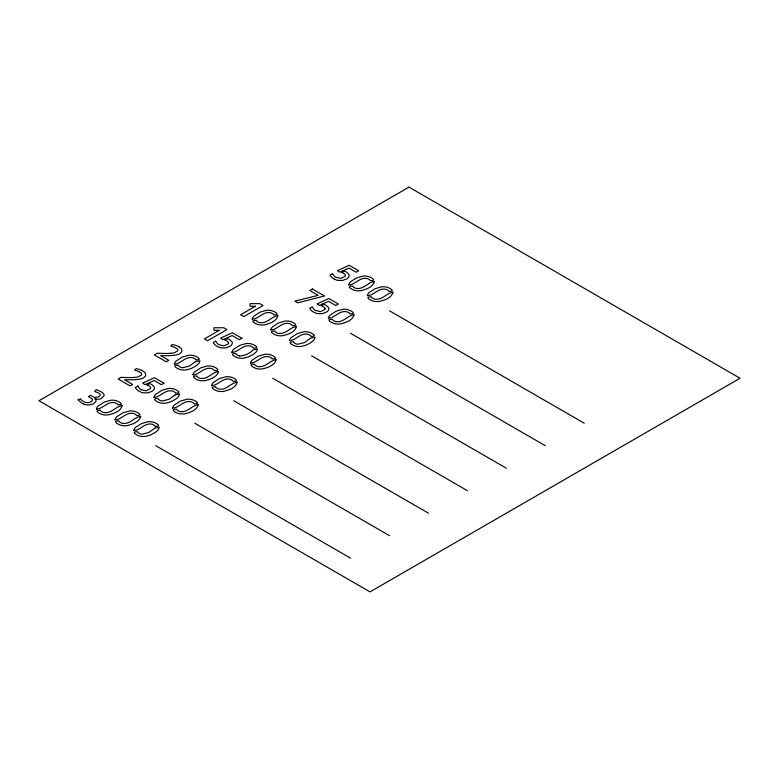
<?xml version="1.0" encoding="UTF-8"?>
<svg xmlns="http://www.w3.org/2000/svg" width="779" height="779" viewBox="0 0 779 779"><rect width="100%" height="100%" fill="white"/><g stroke="black" fill="none" stroke-linecap="round" stroke-linejoin="round"><path stroke-width="1.17" d="M195.451 361.699L189.375 366.072L182.802 367.707A4.109 2.376 0 0 1 181.887 367.591A5.472 3.155 0 0 1 180.504 367.162L180.241 367.045A6.534 3.768 0 0 1 179.452 366.607L178.625 365.848A3.934 2.269 0 0 1 178.362 365.234C170.874 365.117 177.515 368.74 179.998 369.48A8.783 5.073 0 0 0 183.542 370.035L184.068 370.044A9.718 5.609 0 0 0 186.269 369.889L190.904 368.642L195.831 366.081L198.996 363.326L199.95 360.735L195.48 361.651M175.119 394.934L169.033 399.306L162.47 400.942A4.109 2.376 0 0 1 161.555 400.815A5.472 3.155 0 0 1 160.162 400.396L159.899 400.279A6.534 3.768 0 0 1 159.12 399.841L158.293 399.082A3.934 2.269 0 0 1 158.02 398.468C150.542 398.351 157.183 401.974 159.656 402.714A8.783 5.073 0 0 0 163.201 403.269L163.736 403.269A9.718 5.609 0 0 0 165.927 403.123L170.572 401.876L175.499 399.315L178.664 396.56L179.618 393.97L175.148 394.885M154.778 428.168L148.692 432.54L142.129 434.176A4.109 2.376 0 0 1 141.213 434.049A5.472 3.155 0 0 1 139.821 433.63L139.568 433.513A6.534 3.768 0 0 1 138.779 433.075L137.951 432.316A3.934 2.269 0 0 1 137.688 431.702C130.2 431.585 136.841 435.208 139.324 435.948A8.783 5.073 0 0 0 142.859 436.503L143.394 436.503A9.718 5.609 0 0 0 145.585 436.357L150.23 435.11L155.157 432.549L158.322 429.794L159.276 427.204L154.807 428.119M310.578 338.213L304.492 342.585L297.929 344.221A4.109 2.376 0 0 1 297.013 344.104A5.472 3.155 0 0 1 295.621 343.675L295.368 343.558A6.534 3.768 0 0 1 294.579 343.12L293.751 342.361A3.934 2.269 0 0 1 293.488 341.747C286 341.63 292.641 345.263 295.124 346.003A8.783 5.073 0 0 0 298.659 346.548L299.194 346.558A9.718 5.609 0 0 0 301.385 346.402L306.03 345.165L310.957 342.594L314.122 339.848L315.076 337.249L310.607 338.174M137.893 386.033L135.283 387.543L135.682 388.176A18.316 10.575 0 0 0 136.403 389.111A14.889 8.598 0 0 0 137.523 390.172A13.779 7.956 0 0 0 139.071 391.233L141.184 392.246A7.634 4.401 0 0 0 142.976 392.791L147.864 392.889L151.983 391.331A8.306 4.791 0 0 0 153.706 389.88A7.965 4.596 0 0 0 154.388 388.156A7.771 4.489 0 0 0 154.096 386.803L151.876 384.651A15.064 8.696 0 0 0 151.36 384.378L150.941 384.154A12.162 7.021 0 0 0 149.685 383.599L146.783 384.914A9.815 5.667 0 0 1 148.964 385.887L150.337 387.056A4.431 2.561 0 0 1 150.61 387.815L150.61 388.078A3.876 2.24 0 0 1 150.308 388.818L146.101 390.815L141.028 389.685M342.838 270.78L339.702 272.202L337.463 270.664A18.745 10.818 0 0 1 337.794 270.498L349.167 265.259L358.71 270.771L356.139 272.251L348.953 268.093L346.587 269.135M322.496 304.014L319.361 305.436L317.121 303.898A18.745 10.818 0 0 1 317.452 303.732L328.826 298.493L338.368 304.005L335.807 305.485L328.621 301.327L326.664 302.184M343.091 270.664L346.207 269.3M322.749 303.898L325.865 302.534M333.821 278.794L335.934 279.807A7.634 4.401 0 0 0 337.726 280.362L342.614 280.45L346.733 278.892A8.306 4.791 0 0 0 348.456 277.441A7.965 4.596 0 0 0 349.138 275.717A7.771 4.489 0 0 0 348.846 274.364L346.626 272.222A15.064 8.696 0 0 0 346.11 271.939L345.691 271.715A12.162 7.021 0 0 0 344.435 271.16L341.533 272.475A9.815 5.667 0 0 1 343.714 273.448M389.5 310.792L584.25 423.231M350.55 333.285L545.3 445.715M311.6 355.769L506.35 468.208M272.65 378.253L467.4 490.692M233.7 400.747L428.45 513.186M194.75 423.231L389.5 535.67M155.8 445.715L350.55 558.154M178.936 346.733L181.303 348.729L181.877 350.92A7.848 4.528 0 0 1 181.176 352.459L179.774 353.695A6.836 3.944 0 0 1 178.995 354.114L176.989 354.796A16.077 9.28 0 0 1 173.668 355.351A31.355 18.102 0 0 1 170.007 355.613L168.167 355.662A62.758 36.233 0 0 1 166.375 355.682L160.64 355.633L168.819 360.356L166.287 361.816L154.31 354.912L157.241 353.218L163.093 353.432A61.784 35.668 0 0 0 166.92 353.452A35.386 20.429 0 0 0 170.728 353.296M343.724 273.439L345.087 274.617A4.431 2.561 0 0 1 345.36 275.377L345.36 275.639A3.876 2.24 0 0 1 345.058 276.379L340.851 278.376L335.778 277.246A8.384 4.84 0 0 1 334.785 276.526A12.581 7.264 0 0 1 333.724 275.406A18.842 10.877 0 0 1 332.623 273.595L330.033 275.104L330.432 275.737A18.316 10.575 0 0 0 331.153 276.672A14.889 8.598 0 0 0 332.273 277.733A13.779 7.956 0 0 0 333.821 278.794M83.032 403.804A10.731 6.193 0 0 0 84.522 404.379A9.689 5.589 0 0 0 86.479 404.856A6.768 3.905 0 0 0 88.777 405.031L93.295 403.931L95.827 401.594A6.281 3.632 0 0 0 95.963 400.942L95.953 400.62A5.716 3.301 0 0 0 95.661 399.744L95.291 399.228A5.034 2.912 0 0 0 94.814 398.799L95.846 399.072A6.68 3.856 0 0 0 96.265 399.14M83.041 403.795A15.444 8.91 0 0 1 82.107 403.327L77.793 399.773L80.753 398.887A5.492 3.174 0 0 1 80.909 399.306L81.152 399.754A4.177 2.415 0 0 0 81.357 399.997L81.785 400.377A12.211 7.05 0 0 0 82.418 400.844L85.271 402.392L88.046 402.733A4.645 2.678 0 0 0 89.361 402.5L92.039 400.981A4.742 2.736 0 0 0 92.516 400.007A3.544 2.045 0 0 0 92.389 399.247L88.465 396.55L90.549 395.313L93.519 396.998A3.885 2.24 0 0 0 94.921 397.465L98.242 396.92A9.757 5.628 0 0 0 98.933 396.54A9.523 5.502 0 0 0 99.722 395.985A2.785 1.607 0 0 0 100.199 395.401L100.043 394.31A4.177 2.415 0 0 0 99.702 393.882L98.631 393.093A15.697 9.066 0 0 0 97.755 392.606L94.765 391.525L96.197 389.636A30.712 17.732 0 0 1 97.336 390.016L101.036 391.73A12.454 7.196 0 0 1 103.071 393.249L103.568 393.862A7.196 4.148 0 0 1 104.026 394.914A6.32 3.642 0 0 1 103.967 395.985L101.114 398.614A4.917 2.843 0 0 1 99.975 398.984A6.057 3.496 0 0 1 96.216 399.14M137.873 386.033A18.842 10.877 0 0 0 139.003 387.845A12.581 7.264 0 0 0 140.025 388.964A8.384 4.84 0 0 0 141.028 389.685M138.828 371.641A30.099 17.381 0 0 1 140.191 372.391A6.154 3.554 0 0 1 141.145 373.122A4.246 2.454 0 0 1 141.681 374.056A4.372 2.522 0 0 1 141.564 374.981L137.902 376.978A18.793 10.848 0 0 1 134.572 377.387A35.386 20.429 0 0 1 130.775 377.552A61.784 35.668 0 0 1 126.938 377.533L121.086 377.318L118.155 379.013L130.132 385.926L132.664 384.456L124.484 379.733L130.22 379.792A62.758 36.233 0 0 0 132.011 379.762L133.852 379.714A31.355 18.102 0 0 0 137.513 379.461A16.077 9.28 0 0 0 140.833 378.906L142.839 378.224A6.836 3.944 0 0 0 143.618 377.796L145.021 376.559A7.848 4.528 0 0 0 145.722 375.03L145.147 372.829L142.781 370.833A15.561 8.978 0 0 0 139.48 369.47A11.938 6.894 0 0 0 137.513 368.934C135.906 367.776 133.297 370.697 135.877 370.561A5.249 3.028 0 0 1 137.094 370.882A13.34 7.702 0 0 1 138.818 371.641M170.728 353.286A18.793 10.848 0 0 0 174.058 352.887L177.719 350.881A4.372 2.522 0 0 0 177.291 348.973A6.154 3.554 0 0 0 176.356 348.281A30.099 17.381 0 0 0 174.983 347.531A13.34 7.702 0 0 0 173.25 346.782A5.249 3.028 0 0 0 172.032 346.451C169.442 346.597 172.052 343.675 173.668 344.834A11.938 6.894 0 0 1 175.655 345.35A15.561 8.978 0 0 1 178.956 346.713M239.455 355.847A5.472 3.155 0 0 1 238.062 355.419L237.799 355.302A6.534 3.768 0 0 1 237.02 354.864L236.193 354.104A3.934 2.269 0 0 1 235.92 353.491C228.442 353.374 235.083 357.006 237.556 357.736A8.783 5.073 0 0 0 241.1 358.291L241.636 358.301A9.718 5.609 0 0 0 243.827 358.145L248.472 356.899L253.399 354.338L256.564 351.592L257.518 348.992L253.048 349.917L250.361 352.381L245.58 354.922L240.37 355.964A4.109 2.376 0 0 1 239.455 355.847M122.05 405.713C120.677 411.458 113.539 413.688 108.369 414.856A9.718 5.609 0 0 1 106.168 415.012L105.642 415.012A8.783 5.073 0 0 1 102.098 414.457C99.615 413.717 92.974 410.085 100.462 410.202A3.934 2.269 0 0 0 100.725 410.825L101.552 411.585A6.534 3.768 0 0 0 102.341 412.023L102.604 412.14A5.472 3.155 0 0 0 103.987 412.558A4.109 2.376 0 0 0 104.902 412.685C111.728 413.289 115.857 406.317 122.05 405.713M140.668 416.453C139.285 422.199 132.148 424.428 126.977 425.607A9.718 5.609 0 0 1 124.786 425.762L124.25 425.753A8.783 5.073 0 0 1 120.706 425.198C118.233 424.467 111.592 420.835 119.07 420.952A3.934 2.269 0 0 0 119.343 421.566L120.17 422.325A6.534 3.768 0 0 0 120.949 422.763L121.212 422.88A5.472 3.155 0 0 0 122.605 423.309A4.109 2.376 0 0 0 123.52 423.425C130.336 424.029 134.475 417.057 140.668 416.453M198.226 404.71C196.853 410.455 189.716 412.685 184.535 413.863A9.718 5.609 0 0 1 182.344 414.019L181.809 414.009A8.783 5.073 0 0 1 178.274 413.464C175.791 412.724 169.15 409.092 176.638 409.209A3.934 2.269 0 0 0 176.901 409.822L177.729 410.582A6.534 3.768 0 0 0 178.518 411.02L178.771 411.137A5.472 3.155 0 0 0 180.163 411.565A4.109 2.376 0 0 0 181.079 411.682C187.905 412.286 192.033 405.323 198.226 404.71M218.568 371.476C217.185 377.231 210.048 379.461 204.877 380.629A9.718 5.609 0 0 1 202.686 380.785L202.15 380.775A8.783 5.073 0 0 1 198.606 380.23C196.133 379.49 189.492 375.858 196.97 375.975A3.934 2.269 0 0 0 197.243 376.588L198.07 377.348A6.534 3.768 0 0 0 198.849 377.796L199.112 377.903A5.472 3.155 0 0 0 200.505 378.331A4.109 2.376 0 0 0 201.42 378.458C208.236 379.052 212.375 372.089 218.568 371.476M228.51 342.838L228.51 343.101A3.876 2.24 0 0 1 228.208 343.841L224.001 345.837L218.928 344.707A8.384 4.84 0 0 1 217.935 343.987A12.581 7.264 0 0 1 216.874 342.877A18.842 10.877 0 0 1 215.773 341.056L213.183 342.565L213.582 343.208A18.316 10.575 0 0 0 214.303 344.133A14.889 8.598 0 0 0 215.423 345.194A13.779 7.956 0 0 0 216.971 346.256L219.084 347.268A7.634 4.401 0 0 0 220.876 347.823L225.764 347.911L229.883 346.353A8.306 4.791 0 0 0 231.606 344.902A7.965 4.596 0 0 0 232.288 343.179A7.771 4.489 0 0 0 231.996 341.825L229.776 339.683A15.064 8.696 0 0 0 229.26 339.401L228.841 339.186A12.162 7.021 0 0 0 227.585 338.622L224.683 339.936A9.815 5.667 0 0 1 226.864 340.91L228.237 342.078A4.431 2.561 0 0 1 228.51 342.838M237.176 382.226C235.803 387.971 228.666 390.201 223.485 391.379A9.718 5.609 0 0 1 221.294 391.535L220.759 391.525A8.783 5.073 0 0 1 217.224 390.97C214.741 390.24 208.1 386.608 215.588 386.725A3.934 2.269 0 0 0 215.851 387.338L216.679 388.098A6.534 3.768 0 0 0 217.468 388.536L217.721 388.653A5.472 3.155 0 0 0 219.113 389.081A4.109 2.376 0 0 0 220.029 389.198C226.855 389.802 230.983 382.83 237.176 382.226M276.126 359.742C274.753 365.487 267.616 367.717 262.435 368.886A9.718 5.609 0 0 1 260.244 369.042L259.709 369.042A8.783 5.073 0 0 1 256.174 368.486C253.691 367.746 247.05 364.114 254.538 364.231A3.934 2.269 0 0 0 254.801 364.854L255.629 365.614A6.534 3.768 0 0 0 256.418 366.052L256.671 366.169A5.472 3.155 0 0 0 258.063 366.588A4.109 2.376 0 0 0 258.979 366.714C265.805 367.318 269.933 360.346 276.126 359.742M277.85 315.758C276.477 321.503 269.339 323.733 264.169 324.911A9.718 5.609 0 0 1 261.968 325.067L261.442 325.057A8.783 5.073 0 0 1 257.898 324.502C255.415 323.772 248.774 320.14 256.262 320.257A3.934 2.269 0 0 0 256.525 320.87L257.352 321.63A6.534 3.768 0 0 0 258.141 322.068L258.404 322.185A5.472 3.155 0 0 0 259.787 322.613A4.109 2.376 0 0 0 260.702 322.73C267.528 323.334 271.657 316.362 277.85 315.758M296.468 326.508C295.085 332.253 287.948 334.483 282.777 335.661A9.718 5.609 0 0 1 280.586 335.807L280.05 335.807A8.783 5.073 0 0 1 276.506 335.252C274.033 334.512 267.392 330.89 274.87 331.007A3.934 2.269 0 0 0 275.143 331.62L275.97 332.38A6.534 3.768 0 0 0 276.749 332.818L277.012 332.935A5.472 3.155 0 0 0 278.405 333.354A4.109 2.376 0 0 0 279.32 333.48C286.136 334.084 290.275 327.112 296.468 326.508M325.028 308.611L325.018 308.873A3.876 2.24 0 0 1 324.716 309.614L320.51 311.61L315.446 310.48A8.384 4.84 0 0 1 314.443 309.76A12.581 7.264 0 0 1 313.392 308.64A18.842 10.877 0 0 1 312.282 306.829L309.691 308.338L310.1 308.971A18.316 10.575 0 0 0 310.821 309.906A14.889 8.598 0 0 0 311.931 310.967A13.779 7.956 0 0 0 313.489 312.028L315.602 313.041A7.634 4.401 0 0 0 317.384 313.586L322.282 313.684L326.391 312.126A8.306 4.791 0 0 0 328.125 310.675A7.965 4.596 0 0 0 328.796 308.951A7.771 4.489 0 0 0 328.514 307.598L326.294 305.456A15.064 8.696 0 0 0 325.778 305.173L325.349 304.949A12.162 7.021 0 0 0 324.093 304.394L321.191 305.709A9.815 5.667 0 0 1 323.382 306.683L324.755 307.851A4.431 2.561 0 0 1 325.028 308.611M354.026 314.765C352.653 320.51 345.516 322.74 340.335 323.918A9.718 5.609 0 0 1 338.144 324.074L337.609 324.064A8.783 5.073 0 0 1 334.074 323.509C331.591 322.769 324.95 319.147 332.438 319.263A3.934 2.269 0 0 0 332.701 319.877L333.529 320.636A6.534 3.768 0 0 0 334.318 321.075L334.571 321.191A5.472 3.155 0 0 0 335.963 321.62A4.109 2.376 0 0 0 336.879 321.737C343.705 322.34 347.833 315.368 354.026 314.765M374.368 281.531C372.985 287.276 365.848 289.506 360.677 290.684A9.718 5.609 0 0 1 358.486 290.84L357.951 290.83A8.783 5.073 0 0 1 354.406 290.275C351.933 289.545 345.292 285.912 352.77 286.029A3.934 2.269 0 0 0 353.043 286.643L353.87 287.402A6.534 3.768 0 0 0 354.649 287.841L354.912 287.957A5.472 3.155 0 0 0 356.305 288.386A4.109 2.376 0 0 0 357.22 288.503C364.036 289.106 368.175 282.134 374.368 281.531M392.976 292.271C391.603 298.026 384.466 300.256 379.285 301.424A9.718 5.609 0 0 1 377.094 301.58L376.559 301.57A8.783 5.073 0 0 1 373.024 301.025C370.541 300.285 363.9 296.653 371.388 296.77A3.934 2.269 0 0 0 371.651 297.383L372.479 298.153A6.534 3.768 0 0 0 373.268 298.591L373.521 298.698A5.472 3.155 0 0 0 374.913 299.126A4.109 2.376 0 0 0 375.829 299.253C382.655 299.847 386.783 292.885 392.976 292.271M96.411 409.043C102.322 409.394 107.317 401.175 114.445 402.646A5.365 3.097 0 0 1 115.545 402.967L117.259 403.941A4.888 2.824 0 0 1 117.95 404.876C125.331 404.973 118.778 401.467 116.344 400.747A8.881 5.132 0 0 0 112.244 400.192A9.562 5.521 0 0 0 110.618 400.289L104.259 402.091L98.086 406.093A14.869 8.579 0 0 0 97.151 407.222L96.411 409.043M115.019 419.784C120.94 420.144 125.925 411.916 133.053 413.396A5.365 3.097 0 0 1 134.163 413.707L135.867 414.681A4.888 2.824 0 0 1 136.559 415.626C143.94 415.713 137.386 412.218 134.962 411.497A8.881 5.132 0 0 0 130.862 410.942A9.562 5.521 0 0 0 129.226 411.03L122.868 412.841L116.694 416.833A14.869 8.579 0 0 0 115.759 417.972L115.019 419.784M133.637 430.534C139.548 430.884 144.543 422.666 151.671 424.136A5.365 3.097 0 0 1 152.772 424.458L154.485 425.431A4.888 2.824 0 0 1 155.177 426.366C162.558 426.464 156.004 422.958 153.57 422.237A8.881 5.132 0 0 0 149.471 421.682A9.562 5.521 0 0 0 147.844 421.78L141.486 423.581L135.303 427.583A14.869 8.579 0 0 0 134.377 428.713L133.637 430.534M153.969 397.3C159.89 397.65 164.875 389.432 172.003 390.902A5.365 3.097 0 0 1 173.113 391.224L174.817 392.197A4.888 2.824 0 0 1 175.509 393.142C182.89 393.229 176.336 389.724 173.912 389.003A8.881 5.132 0 0 0 169.812 388.448A9.562 5.521 0 0 0 168.176 388.546L161.818 390.357L155.644 394.349A14.869 8.579 0 0 0 154.709 395.479L153.969 397.3M174.311 364.066C180.222 364.416 185.217 356.198 192.345 357.668A5.365 3.097 0 0 1 193.445 357.989L195.159 358.963A4.888 2.824 0 0 1 195.85 359.908C203.231 359.995 196.678 356.5 194.244 355.769A8.881 5.132 0 0 0 190.144 355.214A9.562 5.521 0 0 0 188.518 355.312L182.159 357.123L175.986 361.115A14.869 8.579 0 0 0 175.051 362.245L174.311 364.066M172.587 408.04C178.498 408.4 183.493 400.182 190.621 401.652A5.365 3.097 0 0 1 191.722 401.974L193.435 402.938A4.888 2.824 0 0 1 194.127 403.882C201.508 403.97 194.954 400.474 192.52 399.754A8.881 5.132 0 0 0 188.421 399.199A9.562 5.521 0 0 0 186.794 399.296L180.436 401.097L174.253 405.09A14.869 8.579 0 0 0 173.328 406.229L172.587 408.04M192.919 374.806C198.84 375.166 203.825 366.948 210.953 368.418A5.365 3.097 0 0 1 212.063 368.74L213.767 369.704A4.888 2.824 0 0 1 214.459 370.648C221.84 370.736 215.286 367.24 212.862 366.519A8.881 5.132 0 0 0 208.762 365.964A9.562 5.521 0 0 0 207.126 366.062L200.768 367.863L194.594 371.865A14.869 8.579 0 0 0 193.659 372.995L192.919 374.806M211.537 385.556C217.448 385.907 222.443 377.688 229.571 379.159A5.365 3.097 0 0 1 230.672 379.48L232.385 380.454A4.888 2.824 0 0 1 233.077 381.398C240.458 381.486 233.904 377.99 231.47 377.27A8.881 5.132 0 0 0 227.371 376.705A9.562 5.521 0 0 0 225.744 376.802L219.386 378.613L213.203 382.606A14.869 8.579 0 0 0 212.278 383.735L211.537 385.556M231.869 352.322C237.79 352.683 242.775 344.454 249.903 345.925A5.365 3.097 0 0 1 251.013 346.246L252.717 347.22A4.888 2.824 0 0 1 253.409 348.164C260.79 348.252 254.236 344.756 251.812 344.036A8.881 5.132 0 0 0 247.712 343.471A9.562 5.521 0 0 0 246.076 343.568L239.718 345.379L233.544 349.372A14.869 8.579 0 0 0 232.609 350.501L231.869 352.322M252.211 319.088C258.122 319.448 263.117 311.22 270.245 312.691A5.365 3.097 0 0 1 271.345 313.012L273.059 313.986A4.888 2.824 0 0 1 273.75 314.93C281.131 315.018 274.578 311.522 272.144 310.802A8.881 5.132 0 0 0 268.044 310.246A9.562 5.521 0 0 0 266.418 310.334L260.059 312.145L253.886 316.138A14.869 8.579 0 0 0 252.951 317.277L252.211 319.088M250.487 363.072C256.398 363.423 261.393 355.205 268.521 356.675A5.365 3.097 0 0 1 269.622 356.996L271.335 357.97A4.888 2.824 0 0 1 272.027 358.905C279.408 359.002 272.854 355.497 270.42 354.776A8.881 5.132 0 0 0 266.321 354.221A9.562 5.521 0 0 0 264.694 354.318L258.336 356.12L252.153 360.122A14.869 8.579 0 0 0 251.227 361.252L250.487 363.072M270.819 329.838C276.74 330.189 281.725 321.97 288.853 323.441A5.365 3.097 0 0 1 289.963 323.762L291.667 324.736A4.888 2.824 0 0 1 292.359 325.671C299.74 325.768 293.186 322.263 290.762 321.542A8.881 5.132 0 0 0 286.662 320.987A9.562 5.521 0 0 0 285.026 321.084L278.668 322.886L272.494 326.888A14.869 8.579 0 0 0 271.559 328.017L270.819 329.838M289.437 340.579C295.348 340.939 300.343 332.711 307.471 334.191A5.365 3.097 0 0 1 308.572 334.512L310.285 335.476A4.888 2.824 0 0 1 310.977 336.421C318.358 336.509 311.804 333.013 309.37 332.292A8.881 5.132 0 0 0 305.271 331.737A9.562 5.521 0 0 0 303.644 331.825L297.286 333.636L291.103 337.628A14.869 8.579 0 0 0 290.178 338.768L289.437 340.579M328.387 318.095C334.298 318.445 339.293 310.227 346.421 311.697A5.365 3.097 0 0 1 347.522 312.019L349.235 312.992A4.888 2.824 0 0 1 349.927 313.937C357.308 314.025 350.754 310.529 348.32 309.799A8.881 5.132 0 0 0 344.221 309.244A9.562 5.521 0 0 0 342.594 309.341L336.236 311.152L330.053 315.144A14.869 8.579 0 0 0 329.127 316.274L328.387 318.095M348.719 284.861C354.64 285.211 359.625 276.993 366.753 278.463A5.365 3.097 0 0 1 367.863 278.785L369.567 279.758A4.888 2.824 0 0 1 370.259 280.703C377.64 280.791 371.086 277.295 368.662 276.564A8.881 5.132 0 0 0 364.562 276.009A9.562 5.521 0 0 0 362.926 276.107L356.568 277.918L350.394 281.91A14.869 8.579 0 0 0 349.459 283.04L348.719 284.861M367.337 295.601C373.248 295.962 378.243 287.743 385.371 289.213A5.365 3.097 0 0 1 386.472 289.535L388.185 290.499A4.888 2.824 0 0 1 388.877 291.443C396.258 291.531 389.704 288.035 387.27 287.315A8.881 5.132 0 0 0 383.171 286.76A9.562 5.521 0 0 0 381.544 286.857L375.186 288.658L369.003 292.661A14.869 8.579 0 0 0 368.077 293.79L367.337 295.601M408.975 187.116L38.95 400.747L370.025 591.884L740.05 378.253L408.975 187.116M255.376 306.254L240.604 314.774L243.788 316.615L263.059 305.495L259.865 303.654L250.088 303.654L250.088 306.254L255.376 306.254M219.22 330.354L204.449 338.884L207.633 340.725L226.903 329.595L223.709 327.755L213.933 327.755L213.933 330.354L219.22 330.354M312.389 288.999L309.818 290.479L318.212 295.329L294.822 301.103L297.744 302.797L324.483 295.991L312.389 288.999M163.96 383.21L161.389 384.69L154.203 380.532L144.952 384.641L142.713 383.102A18.745 10.818 0 0 1 143.044 382.937L154.417 377.698L163.96 383.21M241.86 338.232L239.289 339.712L232.103 335.564L222.852 339.663L220.613 338.135A18.745 10.818 0 0 1 220.944 337.959L232.317 332.721L241.86 338.232"/></g></svg>
